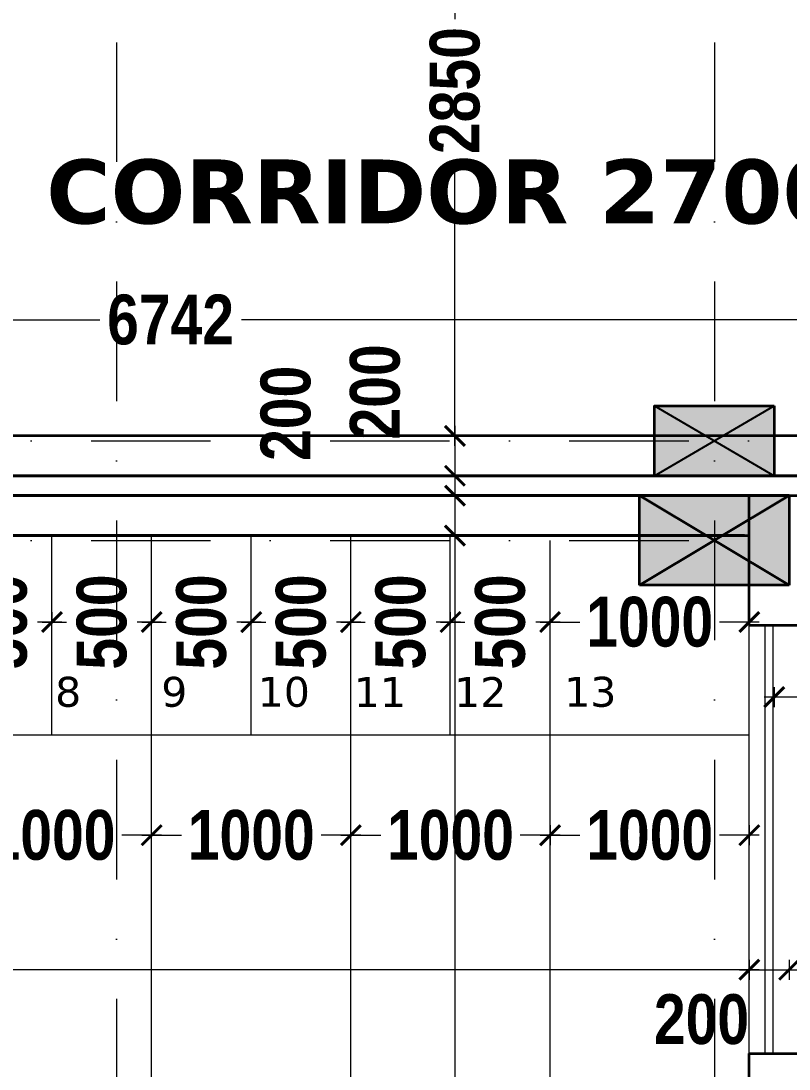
# Model space of a CAD drawing. Header units: millimetres. Extents: x -3092155 to 4513934, y -12317808 to 1850003.
# Drawn here: x -397815 to -393960, y -5687854 to -5682594 of the extents above; entities that cross this region are included whole.
import ezdxf

# ---------------------------------------------------------------- set-up
doc = ezdxf.new("R2010")
doc.units = ezdxf.units.MM
doc.header["$LTSCALE"] = 2
doc.header["$MEASUREMENT"] = 0
doc.header["$PDMODE"] = 34
doc.header["$PDSIZE"] = 500
doc.linetypes.add('DASHDOT', pattern=[1, 0.5, -0.25, 0, -0.25])
for name, color, linetype, lineweight in [('coloumn', 10, 'Continuous', 35), ('D DIM', 250, 'Continuous', 9), ('DUCT', 37, 'Continuous', 35), ('expen. jt.', 130, 'Continuous', 35), ('glass', 5, 'Continuous', 15), ('GRID', 251, 'DASHDOT', 5), ('SILL', 74, 'Continuous', 9), ('Step', 251, 'Continuous', 9), ('TEXT', 7, 'Continuous', 13), ('WAll', 250, 'Continuous', 35)]:
    doc.layers.add(name, color=color, linetype=linetype, lineweight=lineweight)
doc.styles.add('INNER DIM', font='ARIALNB.TTF', dxfattribs={"height": 250})
doc.styles.add('style2', font='verdana.ttf')
doc.dimstyles.new('external final', dxfattribs={"dimscale": 0, "dimtxt": 250, "dimasz": 100, "dimexe": 50, "dimexo": 50, "dimgap": 50, "dimtad": 0, "dimdec": 0, "dimzin": 0, "dimdsep": 46, "dimtxsty": 'INNER DIM', "dimblk": 'ARCHTICK', "dimcen": 100, "dimdle": 50, "dimclrd": 256, "dimclre": 256, "dimclrt": 256, "dimadec": 0, "dimazin": 0, "dimtfac": 1, "dimtdec": 0, "dimtix": 1, "dimtmove": 1, "dimatfit": 3, "dimfxl": 50, "dimfxlon": 1, "dimtolj": 1, "dimtzin": 0, "dimlwd": -1, "dimlwe": -1, "dimarcsym": 1})
doc.dimstyles.new('INNER DIM', dxfattribs={"dimscale": 0, "dimtxt": 250, "dimasz": 100, "dimexe": 50, "dimexo": 50, "dimgap": 50, "dimtad": 0, "dimdec": 0, "dimzin": 0, "dimdsep": 46, "dimtxsty": 'INNER DIM', "dimblk": 'ARCHTICK', "dimcen": 100, "dimdle": 50, "dimclrd": 256, "dimclre": 256, "dimclrt": 256, "dimadec": 0, "dimazin": 0, "dimtfac": 1, "dimtdec": 0, "dimtix": 1, "dimtmove": 2, "dimatfit": 3, "dimfxl": 50, "dimfxlon": 1, "dimtolj": 1, "dimtzin": 0, "dimlwd": -1, "dimlwe": -1, "dimarcsym": 1})

# ---------------------------------------------------------------- blocks, each defined once
blk = doc.blocks.new('_ArchTick')
at = {"color": 0, "linetype": 'ByBlock', "const_width": 0.15}
blk.add_lwpolyline([(-0.5, -0.5), (0.5, 0.5)], dxfattribs=at)
blk = doc.blocks.new('*D111')
at = {"layer": 'D DIM', "ltscale": 100, "transparency": 16777216}
for p, q in [((-394034.3, -5685937.3), (-394034.3, -5686037.3)), ((-393692.6, -5685937.3), (-393692.6, -5686037.3)), ((-393642.6, -5685987.3), (-394084.3, -5685987.3))]:
    blk.add_line(p, q, dxfattribs=at)
at = {"layer": 'Defpoints', "color": 0, "lineweight": 50, "ltscale": 100, "transparency": 16777216}
for p in [(-394034.3, -5684883.2), (-393692.6, -5684883.2), (-394034.3, -5685987.3)]:
    blk.add_point(p, dxfattribs=at)
at = {"layer": 'D DIM', "ltscale": 100, "transparency": 16777216, "xscale": 100, "yscale": 100, "zscale": 100, "rotation": 180}
blk.add_blockref('_ArchTick', (-394034.3, -5685987.3), dxfattribs=at)
at = {"layer": 'D DIM', "ltscale": 100, "transparency": 16777216, "xscale": 100, "yscale": 100, "zscale": 100}
blk.add_blockref('_ArchTick', (-393692.6, -5685987.3), dxfattribs=at)
at = {"layer": 'D DIM', "ltscale": 100, "transparency": 16777216, "insert": (-393582.6, -5685752), "char_height": 250, "attachment_point": 5, "style": 'INNER DIM'}
blk.add_mtext('\\A1;342', dxfattribs=at)
blk = doc.blocks.new('*D684')
at = {"layer": 'D DIM', "ltscale": 100, "transparency": 16777216}
for p, q in [((-400435.1, -5684143.8), (-400435.1, -5684043.8)), ((-393693, -5684143.8), (-393693, -5684043.8)), ((-400485.1, -5684093.8), (-397419.4, -5684093.8)), ((-393643, -5684093.8), (-396708.7, -5684093.8))]:
    blk.add_line(p, q, dxfattribs=at)
at = {"layer": 'Defpoints', "color": 0, "lineweight": 50, "ltscale": 100, "transparency": 16777216}
for p in [(-393693, -5684093.8), (-400435.1, -5684451.2), (-393693, -5684676.2)]:
    blk.add_point(p, dxfattribs=at)
at = {"layer": 'D DIM', "ltscale": 100, "transparency": 16777216, "xscale": 100, "yscale": 100, "zscale": 100, "rotation": 180}
blk.add_blockref('_ArchTick', (-400435.1, -5684093.8), dxfattribs=at)
at = {"layer": 'D DIM', "ltscale": 100, "transparency": 16777216, "xscale": 100, "yscale": 100, "zscale": 100}
blk.add_blockref('_ArchTick', (-393693, -5684093.8), dxfattribs=at)
at = {"layer": 'D DIM', "ltscale": 100, "transparency": 16777216, "insert": (-397064.1, -5684093.8), "char_height": 250, "attachment_point": 5, "style": 'INNER DIM'}
blk.add_mtext('\\A1;6742', dxfattribs=at)
blk = doc.blocks.new('*D219')
at = {"layer": 'D DIM', "ltscale": 100, "transparency": 16777216}
for p, q in [((-407078.9, -5687305.4), (-407078.9, -5687405.4)), ((-394159.3, -5687305.4), (-394159.3, -5687405.4)), ((-407128.9, -5687355.4), (-401049, -5687355.4)), ((-394109.3, -5687355.4), (-400189.2, -5687355.4))]:
    blk.add_line(p, q, dxfattribs=at)
at = {"layer": 'Defpoints', "color": 0, "lineweight": 50, "ltscale": 100, "transparency": 16777216}
for p in [(-407078.9, -5687157.6), (-394159.3, -5687157.6), (-394159.3, -5687355.4)]:
    blk.add_point(p, dxfattribs=at)
at = {"layer": 'D DIM', "ltscale": 100, "transparency": 16777216, "xscale": 100, "yscale": 100, "zscale": 100, "rotation": 180}
blk.add_blockref('_ArchTick', (-407078.9, -5687355.4), dxfattribs=at)
at = {"layer": 'D DIM', "ltscale": 100, "transparency": 16777216, "xscale": 100, "yscale": 100, "zscale": 100}
blk.add_blockref('_ArchTick', (-394159.3, -5687355.4), dxfattribs=at)
at = {"layer": 'D DIM', "ltscale": 100, "transparency": 16777216, "insert": (-400619.1, -5687355.4), "char_height": 250, "attachment_point": 5, "style": 'INNER DIM'}
blk.add_mtext('\\A1;12920', dxfattribs=at)
blk = doc.blocks.new('*D220')
at = {"layer": 'D DIM', "ltscale": 100, "transparency": 16777216}
for p, q in [((-394159.3, -5687305.4), (-394159.3, -5687405.4)), ((-393959.3, -5687305.4), (-393959.3, -5687405.4)), ((-394209.3, -5687355.4), (-393909.3, -5687355.4))]:
    blk.add_line(p, q, dxfattribs=at)
at = {"layer": 'Defpoints', "color": 0, "lineweight": 50, "ltscale": 100, "transparency": 16777216}
for p in [(-394159.3, -5687157.6), (-393959.3, -5687157.6), (-393959.3, -5687355.4)]:
    blk.add_point(p, dxfattribs=at)
at = {"layer": 'D DIM', "ltscale": 100, "transparency": 16777216, "xscale": 100, "yscale": 100, "zscale": 100, "rotation": 180}
blk.add_blockref('_ArchTick', (-394159.3, -5687355.4), dxfattribs=at)
at = {"layer": 'D DIM', "ltscale": 100, "transparency": 16777216, "xscale": 100, "yscale": 100, "zscale": 100}
blk.add_blockref('_ArchTick', (-393959.3, -5687355.4), dxfattribs=at)
at = {"layer": 'D DIM', "ltscale": 100, "transparency": 16777216, "insert": (-394399.3, -5687605.2), "char_height": 250, "attachment_point": 5, "style": 'INNER DIM'}
blk.add_mtext('\\A1;200', dxfattribs=at)
blk = doc.blocks.new('*D730')
at = {"layer": 'D DIM', "ltscale": 100, "transparency": 16777216}
for p, q in [((-438689.1, 360.6), (-438689.1, 460.6)), ((998.8, 360.6), (998.8, 460.6)), ((1048.8, 410.6), (-438739.1, 410.6))]:
    blk.add_line(p, q, dxfattribs=at)
at = {"layer": 'Defpoints', "color": 0, "lineweight": 50, "ltscale": 100, "transparency": 16777216}
for p in [(-438689.1, 410.6), (998.8, 0), (-438689.1, -5723126.2)]:
    blk.add_point(p, dxfattribs=at)
at = {"layer": 'D DIM', "ltscale": 100, "transparency": 16777216, "xscale": 100, "yscale": 100, "zscale": 100, "rotation": 180}
blk.add_blockref('_ArchTick', (-438689.1, 410.6), dxfattribs=at)
at = {"layer": 'D DIM', "ltscale": 100, "transparency": 16777216, "xscale": 100, "yscale": 100, "zscale": 100}
blk.add_blockref('_ArchTick', (998.8, 410.6), dxfattribs=at)
at = {"layer": 'D DIM', "ltscale": 100, "transparency": 16777216, "insert": (1326.5, 835.2), "char_height": 250, "attachment_point": 5, "style": 'INNER DIM'}
blk.add_mtext('\\A1;439688', dxfattribs=at)
blk = doc.blocks.new('*D327')
at = {"layer": 'D DIM', "ltscale": 100, "transparency": 16777216}
for p, q in [((-395636.9, -5681776.2), (-395636.9, -5682585.3)), ((-395586.9, -5681826.2), (-395686.9, -5681826.2)), ((-395636.9, -5684726.2), (-395636.9, -5683301.2)), ((-395586.9, -5684676.2), (-395686.9, -5684676.2))]:
    blk.add_line(p, q, dxfattribs=at)
at = {"layer": 'Defpoints', "color": 0, "lineweight": 50, "ltscale": 100, "transparency": 16777216}
for p in [(-394858.9, -5681826.2), (-395636.9, -5684676.2), (-395306.3, -5684676.2)]:
    blk.add_point(p, dxfattribs=at)
at = {"layer": 'D DIM', "ltscale": 100, "transparency": 16777216, "xscale": 100, "yscale": 100, "zscale": 100}
for p, rotation in [((-395636.9, -5681826.2), 90), ((-395636.9, -5684676.2), 270)]:
    blk.add_blockref('_ArchTick', p, dxfattribs=dict(at, rotation=rotation))
at = {"layer": 'D DIM', "ltscale": 100, "transparency": 16777216, "insert": (-395636.9, -5682943.3), "char_height": 250, "attachment_point": 5, "rotation": 90, "style": 'INNER DIM'}
blk.add_mtext('\\A1;2850', dxfattribs=at)
blk = doc.blocks.new('*D328')
at = {"layer": 'D DIM', "ltscale": 100, "transparency": 16777216}
for p, q in [((-395636.9, -5684626.2), (-395636.9, -5684926.2)), ((-395586.9, -5684676.2), (-395686.9, -5684676.2)), ((-395586.9, -5684876.2), (-395686.9, -5684876.2))]:
    blk.add_line(p, q, dxfattribs=at)
at = {"layer": 'Defpoints', "color": 0, "lineweight": 50, "ltscale": 100, "transparency": 16777216}
for p in [(-395306.3, -5684676.2), (-395636.9, -5684876.2), (-395306.3, -5684876.2)]:
    blk.add_point(p, dxfattribs=at)
at = {"layer": 'D DIM', "ltscale": 100, "transparency": 16777216, "xscale": 100, "yscale": 100, "zscale": 100}
for p, rotation in [((-395636.9, -5684676.2), 90), ((-395636.9, -5684876.2), 270)]:
    blk.add_blockref('_ArchTick', p, dxfattribs=dict(at, rotation=rotation))
at = {"layer": 'D DIM', "ltscale": 100, "transparency": 16777216, "insert": (-396037.4, -5684455.5), "char_height": 250, "attachment_point": 5, "rotation": 90, "style": 'INNER DIM'}
blk.add_mtext('\\A1;200', dxfattribs=at)
blk = doc.blocks.new('*D329')
at = {"layer": 'D DIM', "ltscale": 100, "transparency": 16777216}
for p, q in [((-395636.9, -5684926.2), (-395636.9, -5685226.2)), ((-395586.9, -5684976.2), (-395686.9, -5684976.2)), ((-395586.9, -5685176.2), (-395686.9, -5685176.2))]:
    blk.add_line(p, q, dxfattribs=at)
at = {"layer": 'Defpoints', "color": 0, "lineweight": 50, "ltscale": 100, "transparency": 16777216}
for p in [(-395306.3, -5684976.2), (-395636.9, -5685176.2), (-395306.3, -5685176.2)]:
    blk.add_point(p, dxfattribs=at)
at = {"layer": 'D DIM', "ltscale": 100, "transparency": 16777216, "xscale": 100, "yscale": 100, "zscale": 100}
for p, rotation in [((-395636.9, -5684976.2), 90), ((-395636.9, -5685176.2), 270)]:
    blk.add_blockref('_ArchTick', p, dxfattribs=dict(at, rotation=rotation))
at = {"layer": 'D DIM', "ltscale": 100, "transparency": 16777216, "insert": (-396485.9, -5684562.9), "char_height": 250, "attachment_point": 5, "rotation": 90, "style": 'INNER DIM'}
blk.add_mtext('\\A1;200', dxfattribs=at)
blk = doc.blocks.new('*D796')
at = {"layer": 'D DIM', "ltscale": 100, "transparency": 16777216}
for p, q in [((-395636.9, -5685126.2), (-395636.9, -5690771.4)), ((-395586.9, -5685176.2), (-395686.9, -5685176.2)), ((-395636.9, -5697276.2), (-395636.9, -5691631.1)), ((-395586.9, -5697226.2), (-395686.9, -5697226.2))]:
    blk.add_line(p, q, dxfattribs=at)
at = {"layer": 'Defpoints', "color": 0, "lineweight": 50, "ltscale": 100, "transparency": 16777216}
for p in [(-395306.3, -5685176.2), (-395636.9, -5697226.2), (-394884.3, -5697226.2)]:
    blk.add_point(p, dxfattribs=at)
at = {"layer": 'D DIM', "ltscale": 100, "transparency": 16777216, "xscale": 100, "yscale": 100, "zscale": 100}
for p, rotation in [((-395636.9, -5685176.2), 90), ((-395636.9, -5697226.2), 270)]:
    blk.add_blockref('_ArchTick', p, dxfattribs=dict(at, rotation=rotation))
at = {"layer": 'D DIM', "ltscale": 100, "transparency": 16777216, "insert": (-395636.9, -5691201.2), "char_height": 250, "attachment_point": 5, "rotation": 90, "style": 'INNER DIM'}
blk.add_mtext('\\A1;12050', dxfattribs=at)
blk = doc.blocks.new('*D524')
at = {"layer": 'D DIM', "ltscale": 100, "transparency": 16777216}
for p, q in [((-395159.3, -5686630.4), (-395159.3, -5686730.4)), ((-394159.3, -5686630.4), (-394159.3, -5686730.4)), ((-395209.3, -5686680.4), (-395009.5, -5686680.4)), ((-394109.3, -5686680.4), (-394309.1, -5686680.4))]:
    blk.add_line(p, q, dxfattribs=at)
at = {"layer": 'Defpoints', "color": 0, "lineweight": 50, "ltscale": 100, "transparency": 16777216}
for p in [(-395159.3, -5686356.4), (-394159.3, -5686356.4), (-395159.3, -5686680.4)]:
    blk.add_point(p, dxfattribs=at)
at = {"layer": 'D DIM', "ltscale": 100, "transparency": 16777216, "xscale": 100, "yscale": 100, "zscale": 100, "rotation": 180}
blk.add_blockref('_ArchTick', (-395159.3, -5686680.4), dxfattribs=at)
at = {"layer": 'D DIM', "ltscale": 100, "transparency": 16777216, "xscale": 100, "yscale": 100, "zscale": 100}
blk.add_blockref('_ArchTick', (-394159.3, -5686680.4), dxfattribs=at)
at = {"layer": 'D DIM', "ltscale": 100, "transparency": 16777216, "insert": (-394659.3, -5686680.4), "char_height": 250, "attachment_point": 5, "style": 'INNER DIM'}
blk.add_mtext('\\A1;1000', dxfattribs=at)
blk = doc.blocks.new('*D525')
at = {"layer": 'D DIM', "ltscale": 100, "transparency": 16777216}
for p, q in [((-396159.3, -5686680.4), (-396159.3, -5686630.4)), ((-395159.3, -5686630.4), (-395159.3, -5686730.4)), ((-396209.3, -5686680.4), (-396009.5, -5686680.4)), ((-395109.3, -5686680.4), (-395309.1, -5686680.4))]:
    blk.add_line(p, q, dxfattribs=at)
at = {"layer": 'Defpoints', "color": 0, "lineweight": 50, "ltscale": 100, "transparency": 16777216}
for p in [(-395159.3, -5686356.4), (-396159.3, -5686680.4), (-396159.3, -5686680.4)]:
    blk.add_point(p, dxfattribs=at)
at = {"layer": 'D DIM', "ltscale": 100, "transparency": 16777216, "xscale": 100, "yscale": 100, "zscale": 100, "rotation": 180}
blk.add_blockref('_ArchTick', (-396159.3, -5686680.4), dxfattribs=at)
at = {"layer": 'D DIM', "ltscale": 100, "transparency": 16777216, "xscale": 100, "yscale": 100, "zscale": 100}
blk.add_blockref('_ArchTick', (-395159.3, -5686680.4), dxfattribs=at)
at = {"layer": 'D DIM', "ltscale": 100, "transparency": 16777216, "insert": (-395659.3, -5686680.4), "char_height": 250, "attachment_point": 5, "style": 'INNER DIM'}
blk.add_mtext('\\A1;1000', dxfattribs=at)
blk = doc.blocks.new('*D526')
at = {"layer": 'D DIM', "ltscale": 100, "transparency": 16777216}
for p, q in [((-397159.3, -5686680.4), (-397159.3, -5686630.4)), ((-396159.3, -5686680.4), (-396159.3, -5686630.4)), ((-397209.3, -5686680.4), (-397009.5, -5686680.4)), ((-396109.3, -5686680.4), (-396309.1, -5686680.4))]:
    blk.add_line(p, q, dxfattribs=at)
at = {"layer": 'Defpoints', "color": 0, "lineweight": 50, "ltscale": 100, "transparency": 16777216}
for p in [(-397159.3, -5686680.4), (-397159.3, -5686680.4), (-396159.3, -5686680.4)]:
    blk.add_point(p, dxfattribs=at)
at = {"layer": 'D DIM', "ltscale": 100, "transparency": 16777216, "xscale": 100, "yscale": 100, "zscale": 100, "rotation": 180}
blk.add_blockref('_ArchTick', (-397159.3, -5686680.4), dxfattribs=at)
at = {"layer": 'D DIM', "ltscale": 100, "transparency": 16777216, "xscale": 100, "yscale": 100, "zscale": 100}
blk.add_blockref('_ArchTick', (-396159.3, -5686680.4), dxfattribs=at)
at = {"layer": 'D DIM', "ltscale": 100, "transparency": 16777216, "insert": (-396659.3, -5686680.4), "char_height": 250, "attachment_point": 5, "style": 'INNER DIM'}
blk.add_mtext('\\A1;1000', dxfattribs=at)
blk = doc.blocks.new('*D527')
at = {"layer": 'D DIM', "ltscale": 100, "transparency": 16777216}
for p, q in [((-398159.3, -5686680.4), (-398159.3, -5686630.4)), ((-397159.3, -5686680.4), (-397159.3, -5686630.4)), ((-398209.3, -5686680.4), (-398009.5, -5686680.4)), ((-397109.3, -5686680.4), (-397309.1, -5686680.4))]:
    blk.add_line(p, q, dxfattribs=at)
at = {"layer": 'Defpoints', "color": 0, "lineweight": 50, "ltscale": 100, "transparency": 16777216}
for p in [(-398159.3, -5686680.4), (-398159.3, -5686680.4), (-397159.3, -5686680.4)]:
    blk.add_point(p, dxfattribs=at)
at = {"layer": 'D DIM', "ltscale": 100, "transparency": 16777216, "xscale": 100, "yscale": 100, "zscale": 100, "rotation": 180}
blk.add_blockref('_ArchTick', (-398159.3, -5686680.4), dxfattribs=at)
at = {"layer": 'D DIM', "ltscale": 100, "transparency": 16777216, "xscale": 100, "yscale": 100, "zscale": 100}
blk.add_blockref('_ArchTick', (-397159.3, -5686680.4), dxfattribs=at)
at = {"layer": 'D DIM', "ltscale": 100, "transparency": 16777216, "insert": (-397659.3, -5686680.4), "char_height": 250, "attachment_point": 5, "style": 'INNER DIM'}
blk.add_mtext('\\A1;1000', dxfattribs=at)
blk = doc.blocks.new('*D531')
at = {"layer": 'D DIM', "ltscale": 100, "transparency": 16777216}
for p, q in [((-395159.3, -5685660.4), (-395159.3, -5685560.4)), ((-394159.3, -5685660.4), (-394159.3, -5685560.4)), ((-395209.3, -5685610.4), (-395009.5, -5685610.4)), ((-394109.3, -5685610.4), (-394309.1, -5685610.4))]:
    blk.add_line(p, q, dxfattribs=at)
at = {"layer": 'Defpoints', "color": 0, "lineweight": 50, "ltscale": 100, "transparency": 16777216}
for p in [(-395159.3, -5685610.4), (-395159.3, -5685719.9), (-394159.3, -5685719.9)]:
    blk.add_point(p, dxfattribs=at)
at = {"layer": 'D DIM', "ltscale": 100, "transparency": 16777216, "xscale": 100, "yscale": 100, "zscale": 100, "rotation": 180}
blk.add_blockref('_ArchTick', (-395159.3, -5685610.4), dxfattribs=at)
at = {"layer": 'D DIM', "ltscale": 100, "transparency": 16777216, "xscale": 100, "yscale": 100, "zscale": 100}
blk.add_blockref('_ArchTick', (-394159.3, -5685610.4), dxfattribs=at)
at = {"layer": 'D DIM', "ltscale": 100, "transparency": 16777216, "insert": (-394659.3, -5685610.4), "char_height": 250, "attachment_point": 5, "style": 'INNER DIM'}
blk.add_mtext('\\A1;1000', dxfattribs=at)
blk = doc.blocks.new('*D532')
at = {"layer": 'D DIM', "ltscale": 100, "transparency": 16777216}
for p, q in [((-395659.3, -5685610.4), (-395659.3, -5685560.4)), ((-395159.3, -5685660.4), (-395159.3, -5685560.4)), ((-395709.3, -5685610.4), (-395586.9, -5685610.4)), ((-395109.3, -5685610.4), (-395231.7, -5685610.4))]:
    blk.add_line(p, q, dxfattribs=at)
at = {"layer": 'Defpoints', "color": 0, "lineweight": 50, "ltscale": 100, "transparency": 16777216}
for p in [(-395659.3, -5685610.4), (-395659.3, -5685610.4), (-395159.3, -5685719.9)]:
    blk.add_point(p, dxfattribs=at)
at = {"layer": 'D DIM', "ltscale": 100, "transparency": 16777216, "xscale": 100, "yscale": 100, "zscale": 100, "rotation": 180}
blk.add_blockref('_ArchTick', (-395659.3, -5685610.4), dxfattribs=at)
at = {"layer": 'D DIM', "ltscale": 100, "transparency": 16777216, "xscale": 100, "yscale": 100, "zscale": 100}
blk.add_blockref('_ArchTick', (-395159.3, -5685610.4), dxfattribs=at)
at = {"layer": 'D DIM', "ltscale": 100, "transparency": 16777216, "insert": (-395409.3, -5685610.4), "char_height": 250, "attachment_point": 5, "rotation": 90, "style": 'INNER DIM'}
blk.add_mtext('\\A1;500', dxfattribs=at)
blk = doc.blocks.new('*D533')
at = {"layer": 'D DIM', "ltscale": 100, "transparency": 16777216}
for p, q in [((-396159.3, -5685610.4), (-396159.3, -5685560.4)), ((-395659.3, -5685610.4), (-395659.3, -5685560.4)), ((-396209.3, -5685610.4), (-396086.9, -5685610.4)), ((-395609.3, -5685610.4), (-395731.7, -5685610.4))]:
    blk.add_line(p, q, dxfattribs=at)
at = {"layer": 'Defpoints', "color": 0, "lineweight": 50, "ltscale": 100, "transparency": 16777216}
for p in [(-396159.3, -5685610.4), (-396159.3, -5685610.4), (-395659.3, -5685610.4)]:
    blk.add_point(p, dxfattribs=at)
at = {"layer": 'D DIM', "ltscale": 100, "transparency": 16777216, "xscale": 100, "yscale": 100, "zscale": 100, "rotation": 180}
blk.add_blockref('_ArchTick', (-396159.3, -5685610.4), dxfattribs=at)
at = {"layer": 'D DIM', "ltscale": 100, "transparency": 16777216, "xscale": 100, "yscale": 100, "zscale": 100}
blk.add_blockref('_ArchTick', (-395659.3, -5685610.4), dxfattribs=at)
at = {"layer": 'D DIM', "ltscale": 100, "transparency": 16777216, "insert": (-395909.3, -5685610.4), "char_height": 250, "attachment_point": 5, "rotation": 90, "style": 'INNER DIM'}
blk.add_mtext('\\A1;500', dxfattribs=at)
blk = doc.blocks.new('*D534')
at = {"layer": 'D DIM', "ltscale": 100, "transparency": 16777216}
for p, q in [((-396659.3, -5685610.4), (-396659.3, -5685560.4)), ((-396159.3, -5685610.4), (-396159.3, -5685560.4)), ((-396709.3, -5685610.4), (-396586.9, -5685610.4)), ((-396109.3, -5685610.4), (-396231.7, -5685610.4))]:
    blk.add_line(p, q, dxfattribs=at)
at = {"layer": 'Defpoints', "color": 0, "lineweight": 50, "ltscale": 100, "transparency": 16777216}
for p in [(-396659.3, -5685610.4), (-396659.3, -5685610.4), (-396159.3, -5685610.4)]:
    blk.add_point(p, dxfattribs=at)
at = {"layer": 'D DIM', "ltscale": 100, "transparency": 16777216, "xscale": 100, "yscale": 100, "zscale": 100, "rotation": 180}
blk.add_blockref('_ArchTick', (-396659.3, -5685610.4), dxfattribs=at)
at = {"layer": 'D DIM', "ltscale": 100, "transparency": 16777216, "xscale": 100, "yscale": 100, "zscale": 100}
blk.add_blockref('_ArchTick', (-396159.3, -5685610.4), dxfattribs=at)
at = {"layer": 'D DIM', "ltscale": 100, "transparency": 16777216, "insert": (-396409.3, -5685610.4), "char_height": 250, "attachment_point": 5, "rotation": 90, "style": 'INNER DIM'}
blk.add_mtext('\\A1;500', dxfattribs=at)
blk = doc.blocks.new('*D535')
at = {"layer": 'D DIM', "ltscale": 100, "transparency": 16777216}
for p, q in [((-397159.3, -5685610.4), (-397159.3, -5685560.4)), ((-396659.3, -5685610.4), (-396659.3, -5685560.4)), ((-397209.3, -5685610.4), (-397086.9, -5685610.4)), ((-396609.3, -5685610.4), (-396731.7, -5685610.4))]:
    blk.add_line(p, q, dxfattribs=at)
at = {"layer": 'Defpoints', "color": 0, "lineweight": 50, "ltscale": 100, "transparency": 16777216}
for p in [(-397159.3, -5685610.4), (-397159.3, -5685610.4), (-396659.3, -5685610.4)]:
    blk.add_point(p, dxfattribs=at)
at = {"layer": 'D DIM', "ltscale": 100, "transparency": 16777216, "xscale": 100, "yscale": 100, "zscale": 100, "rotation": 180}
blk.add_blockref('_ArchTick', (-397159.3, -5685610.4), dxfattribs=at)
at = {"layer": 'D DIM', "ltscale": 100, "transparency": 16777216, "xscale": 100, "yscale": 100, "zscale": 100}
blk.add_blockref('_ArchTick', (-396659.3, -5685610.4), dxfattribs=at)
at = {"layer": 'D DIM', "ltscale": 100, "transparency": 16777216, "insert": (-396909.3, -5685610.4), "char_height": 250, "attachment_point": 5, "rotation": 90, "style": 'INNER DIM'}
blk.add_mtext('\\A1;500', dxfattribs=at)
blk = doc.blocks.new('*D536')
at = {"layer": 'D DIM', "ltscale": 100, "transparency": 16777216}
for p, q in [((-397659.3, -5685610.4), (-397659.3, -5685560.4)), ((-397159.3, -5685610.4), (-397159.3, -5685560.4)), ((-397709.3, -5685610.4), (-397586.9, -5685610.4)), ((-397109.3, -5685610.4), (-397231.7, -5685610.4))]:
    blk.add_line(p, q, dxfattribs=at)
at = {"layer": 'Defpoints', "color": 0, "lineweight": 50, "ltscale": 100, "transparency": 16777216}
for p in [(-397659.3, -5685610.4), (-397659.3, -5685610.4), (-397159.3, -5685610.4)]:
    blk.add_point(p, dxfattribs=at)
at = {"layer": 'D DIM', "ltscale": 100, "transparency": 16777216, "xscale": 100, "yscale": 100, "zscale": 100, "rotation": 180}
blk.add_blockref('_ArchTick', (-397659.3, -5685610.4), dxfattribs=at)
at = {"layer": 'D DIM', "ltscale": 100, "transparency": 16777216, "xscale": 100, "yscale": 100, "zscale": 100}
blk.add_blockref('_ArchTick', (-397159.3, -5685610.4), dxfattribs=at)
at = {"layer": 'D DIM', "ltscale": 100, "transparency": 16777216, "insert": (-397409.3, -5685610.4), "char_height": 250, "attachment_point": 5, "rotation": 90, "style": 'INNER DIM'}
blk.add_mtext('\\A1;500', dxfattribs=at)
blk = doc.blocks.new('*D537')
at = {"layer": 'D DIM', "ltscale": 100, "transparency": 16777216}
for p, q in [((-398159.3, -5685610.4), (-398159.3, -5685560.4)), ((-397659.3, -5685610.4), (-397659.3, -5685560.4)), ((-398209.3, -5685610.4), (-398086.9, -5685610.4)), ((-397609.3, -5685610.4), (-397731.7, -5685610.4))]:
    blk.add_line(p, q, dxfattribs=at)
at = {"layer": 'Defpoints', "color": 0, "lineweight": 50, "ltscale": 100, "transparency": 16777216}
for p in [(-398159.3, -5685610.4), (-398159.3, -5685610.4), (-397659.3, -5685610.4)]:
    blk.add_point(p, dxfattribs=at)
at = {"layer": 'D DIM', "ltscale": 100, "transparency": 16777216, "xscale": 100, "yscale": 100, "zscale": 100, "rotation": 180}
blk.add_blockref('_ArchTick', (-398159.3, -5685610.4), dxfattribs=at)
at = {"layer": 'D DIM', "ltscale": 100, "transparency": 16777216, "xscale": 100, "yscale": 100, "zscale": 100}
blk.add_blockref('_ArchTick', (-397659.3, -5685610.4), dxfattribs=at)
at = {"layer": 'D DIM', "ltscale": 100, "transparency": 16777216, "insert": (-397909.3, -5685610.4), "char_height": 250, "attachment_point": 5, "rotation": 90, "style": 'INNER DIM'}
blk.add_mtext('\\A1;500', dxfattribs=at)
blk = doc.blocks.new('F.F')
at = {"layer": 'coloumn', "ltscale": 100}
for points in [[(-166655.3, -5837856.2), (-166655.3, -5838206.2), (-167255.3, -5838206.2), (-167255.3, -5837856.2)], [(-166580.3, -5838756.2), (-166580.3, -5838306.2), (-167330.3, -5838306.2), (-167330.3, -5838756.2)]]:
    blk.add_hatch(color=256, dxfattribs=at).paths.add_polyline_path(points)
at = {"layer": 'coloumn', "lineweight": 25, "ltscale": 100}
for p, q in [((-167255.3, -5838206.2), (-166655.3, -5837856.2)), ((-167255.3, -5837856.2), (-166655.3, -5838206.2))]:
    blk.add_line(p, q, dxfattribs=at)
at = {"layer": 'coloumn', "ltscale": 100}
for p, q in [((-167330.3, -5838756.2), (-167330.3, -5838306.2)), ((-167330.3, -5838306.2), (-166580.3, -5838306.2)), ((-166580.3, -5838306.2), (-166580.3, -5838756.2)), ((-166580.3, -5838756.2), (-167330.3, -5838756.2))]:
    blk.add_line(p, q, dxfattribs=at)
blk.add_lwpolyline([(-166655.3, -5837856.2), (-166655.3, -5838206.2), (-167255.3, -5838206.2), (-167255.3, -5837856.2)], close=True, dxfattribs=at)
blk.add_lwpolyline([(-166580.3, -5838756.2), (-167330.3, -5838306.2), (-166580.3, -5838306.2), (-167330.3, -5838756.2)], dxfattribs=at)
blk = doc.blocks.new('GHYJHJH')
at = {"layer": 'Step', "ltscale": 100}
for p, q in [((-207774.8, -5651967.9), (-207774.8, -5650967.1)), ((-207274.8, -5663017.1), (-207274.8, -5650967.1)), ((-206774.8, -5651967.9), (-206774.8, -5650967.1)), ((-206274.8, -5663017.1), (-206274.8, -5650967.1)), ((-205774.8, -5651968.8), (-205774.8, -5650967.9))]:
    blk.add_line(p, q, dxfattribs=at)
at = {"layer": 'Step', "ltscale": 15000}
for p, q in [((-205274.8, -5650992.1), (-205274.8, -5662016.3)), ((-211299.3, -5651967.1), (-204274.8, -5651967.1))]:
    blk.add_line(p, q, dxfattribs=at)

msp = doc.modelspace()

# ---------------------------------------------------------------- linework, layer by layer
at = {"layer": 'DUCT', "ltscale": 100}
for p, q in [((-393693, -5684676.2), (-394171.1, -5684676.2)), ((-393693, -5684876.2), (-394171.1, -5684876.2)), ((-394159.7, -5685626.2), (-394159.7, -5684976.2)), ((-394159.7, -5684976.2), (-393359.7, -5684976.2)), ((-394159.7, -5685626.2), (-393359.7, -5685626.2)), ((-394159.7, -5688626.2), (-394159.7, -5687776.2)), ((-394159.7, -5687776.2), (-393359.7, -5687776.2))]:
    msp.add_line(p, q, dxfattribs=at)
at = {"layer": 'expen. jt.', "ltscale": 100}
for p, q in [((-438913.8, -5684876.2), (-393983.8, -5684876.2)), ((-438889.7, -5684876.2), (-393716.8, -5684876.2)), ((-393983.8, -5684976.2), (-438913.8, -5684976.2)), ((-393959.7, -5684976.2), (-438889.7, -5684976.2))]:
    msp.add_line(p, q, dxfattribs=at)
at = {"layer": 'glass', "ltscale": 100}
for p, q in [((-394079.7, -5687776.2), (-394079.7, -5685626.2)), ((-394039.7, -5687776.2), (-394039.7, -5685626.2))]:
    msp.add_line(p, q, dxfattribs=at)
at = {"layer": 'GRID', "color": 5, "ltscale": 600}
for p, q in [((-397335.1, -5657499.4), (-397335.1, -5742293.2)), ((-394334.7, -5657499.4), (-394334.7, -5742293.2))]:
    msp.add_line(p, q, dxfattribs=at)
at = {"layer": 'GRID', "color": 6, "ltscale": 600}
for p, q in [((-461068.9, -5684701.2), (-366441.5, -5684701.2)), ((-461068.9, -5685201.2), (-366441.5, -5685201.2))]:
    msp.add_line(p, q, dxfattribs=at)
at = {"layer": 'SILL', "ltscale": 100}
msp.add_line((-394159.7, -5687776.2), (-394159.7, -5685626.2), dxfattribs=at)
at = {"layer": 'WAll', "ltscale": 100}
for p, q in [((-394034.7, -5684676.2), (-407279.3, -5684676.2)), ((-407279.3, -5684876.2), (-394034.7, -5684876.2)), ((-393983.8, -5684876.2), (-406479.3, -5684876.2)), ((-407279.3, -5684976.2), (-394709.7, -5684976.2)), ((-407079.3, -5685176.2), (-394159.3, -5685176.2)), ((-394183.8, -5685176.2), (-407029.3, -5685176.2))]:
    msp.add_line(p, q, dxfattribs=at)

# ---------------------------------------------------------------- block references
at = {"layer": 'coloumn'}
msp.add_blockref('F.F', (-227379.8, 153330), dxfattribs=at)
at = {"layer": 'D DIM'}
msp.add_blockref('GHYJHJH', (-189885.4, -34209.1), dxfattribs=at)

# ---------------------------------------------------------------- texts
at = {"layer": 'TEXT', "ltscale": 0.1, "attachment_point": 5, "style": 'style2'}
for s, insert, char_height in [('{\\fVerdana|b1|i0|c0|p34;\\H1.2857x;CORRIDOR 2700 MM WD.\\H0.77778x;  }', (-394585.1, -5683452.7), 250), ('8', (-397578.4, -5685962), 150), ('9', (-397045.7, -5685962), 150), ('10', (-396495.8, -5685962), 150), ('11', (-396013.5, -5685962), 150), ('12', (-395510, -5685962), 150), ('13', (-394957.5, -5685962), 150)]:
    msp.add_mtext(s, dxfattribs=dict(at, insert=insert, char_height=char_height))

# ---------------------------------------------------------------- dimensions: what is measured, and where the dimension line sits
at = {"layer": 'D DIM', "ltscale": 100}
for base, p1, p2, picture, middle in [((-438689.1, 410.6), (998.8, 0), (-438689.1, -5723126.2), '*D730', (1326.5, 835.2)), ((-394034.3, -5685987.3), (-393692.6, -5684883.2), (-394034.3, -5684883.2), '*D111', (-393582.6, -5685752)), ((-393959.3, -5687355.4), (-394159.3, -5687157.6), (-393959.3, -5687157.6), '*D220', (-394399.3, -5687605.2))]:
    dim = msp.add_linear_dim(base=base, p1=p1, p2=p2, dimstyle='INNER DIM', override={"dimscale": 1}, dxfattribs=at)
    dim.commit()
    dim.dimension.update_dxf_attribs({"geometry": picture, "text_midpoint": middle, "dimtype": 160})
for base, p1, p2, picture, middle in [((-395636.9, -5684676.2), (-394858.9, -5681826.2), (-395306.3, -5684676.2), '*D327', (-395636.9, -5682943.3)), ((-395636.9, -5684876.2), (-395306.3, -5684676.2), (-395306.3, -5684876.2), '*D328', (-396037.4, -5684455.5)), ((-395636.9, -5685176.2), (-395306.3, -5684976.2), (-395306.3, -5685176.2), '*D329', (-396485.9, -5684562.9))]:
    dim = msp.add_linear_dim(base=base, p1=p1, p2=p2, angle=90, dimstyle='INNER DIM', override={"dimscale": 1}, dxfattribs=at)
    dim.commit()
    dim.dimension.update_dxf_attribs({"geometry": picture, "text_midpoint": middle, "dimtype": 160})
for base, p1, p2, picture, middle in [((-393693, -5684093.8), (-400435.1, -5684451.2), (-393693, -5684676.2), '*D684', (-397064.1, -5684093.8)), ((-394159.3, -5687355.4), (-407078.9, -5687157.6), (-394159.3, -5687157.6), '*D219', (-400619.1, -5687355.4))]:
    dim = msp.add_linear_dim(base=base, p1=p1, p2=p2, dimstyle='INNER DIM', override={"dimscale": 1}, dxfattribs=at)
    dim.commit()
    dim.dimension.update_dxf_attribs({"geometry": picture, "text_midpoint": middle})
for base, p1, p2, angle, dimstyle, picture, middle in [((-395636.9, -5697226.2), (-395306.3, -5685176.2), (-394884.3, -5697226.2), 90, 'INNER DIM', '*D796', (-395636.9, -5691201.2)), ((-395159.3, -5685610.4), (-394159.3, -5685719.9), (-395159.3, -5685719.9), 180, 'external final', '*D531', (-394659.3, -5685610.4)), ((-396159.3, -5686680.4), (-395159.3, -5686356.4), (-396159.3, -5686680.4), 180, 'external final', '*D525', (-395659.3, -5686680.4)), ((-395159.3, -5686680.4), (-394159.3, -5686356.4), (-395159.3, -5686356.4), 180, 'external final', '*D524', (-394659.3, -5686680.4)), ((-398159.3, -5686680.4), (-397159.3, -5686680.4), (-398159.3, -5686680.4), 180, 'external final', '*D527', (-397659.3, -5686680.4)), ((-397159.3, -5686680.4), (-396159.3, -5686680.4), (-397159.3, -5686680.4), 180, 'external final', '*D526', (-396659.3, -5686680.4))]:
    dim = msp.add_linear_dim(base=base, p1=p1, p2=p2, angle=angle, dimstyle=dimstyle, override={"dimscale": 1}, dxfattribs=at)
    dim.commit()
    dim.dimension.update_dxf_attribs({"geometry": picture, "text_midpoint": middle})
for base, p1, p2, picture, middle in [((-398159.3, -5685610.4), (-397659.3, -5685610.4), (-398159.3, -5685610.4), '*D537', (-397909.3, -5685610.4)), ((-397659.3, -5685610.4), (-397159.3, -5685610.4), (-397659.3, -5685610.4), '*D536', (-397409.3, -5685610.4)), ((-397159.3, -5685610.4), (-396659.3, -5685610.4), (-397159.3, -5685610.4), '*D535', (-396909.3, -5685610.4)), ((-396659.3, -5685610.4), (-396159.3, -5685610.4), (-396659.3, -5685610.4), '*D534', (-396409.3, -5685610.4)), ((-396159.3, -5685610.4), (-395659.3, -5685610.4), (-396159.3, -5685610.4), '*D533', (-395909.3, -5685610.4)), ((-395659.3, -5685610.4), (-395159.3, -5685719.9), (-395659.3, -5685610.4), '*D532', (-395409.3, -5685610.4))]:
    dim = msp.add_linear_dim(base=base, p1=p1, p2=p2, angle=180, dimstyle='external final', override={"dimscale": 1}, dxfattribs=at)
    dim.commit()
    dim.dimension.update_dxf_attribs({"geometry": picture, "text_midpoint": middle, "text_rotation": 90})

doc.saveas('drawing.dxf')
